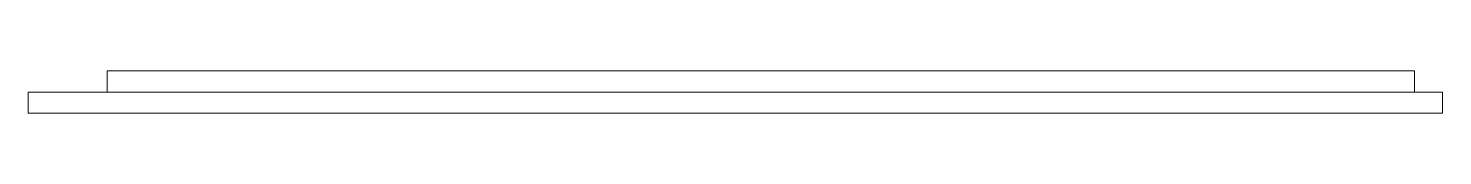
# Paper-space layout '_Top' of a CAD drawing. Header units: millimetres. Extents: x 31 to 132, y -2 to 2.
import ezdxf

# ---------------------------------------------------------------- set-up
doc = ezdxf.new("R2010")
doc.units = ezdxf.units.MM

psp = doc.layouts.new('_Top')

# ---------------------------------------------------------------- linework, layer by layer
at = {"color": 7, "linetype": 'Continuous', "lineweight": 15}
for p, q in [((36.76, 1.5), (36.76, 0)), ((129.82, 1.5), (36.76, 1.5)), ((129.82, 1.5), (129.82, 0)), ((31.14, 0), (31.14, -1.5)), ((131.82, 0), (31.14, 0)), ((131.82, -1.5), (131.82, 0)), ((131.82, -1.5), (31.14, -1.5))]:
    psp.add_line(p, q, dxfattribs=at)

doc.saveas('drawing.dxf')
